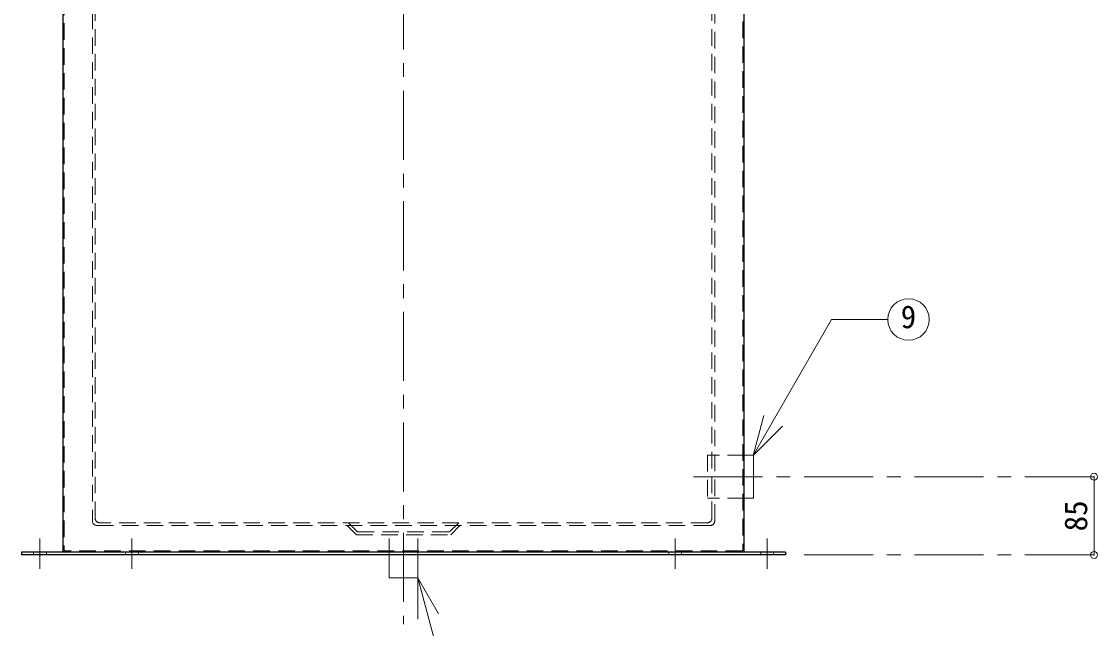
# Model space of a CAD drawing. Units: millimetres at full size, sheet at 1:15; details may follow other scales. Extents: x -3184 to 2891, y -2037 to 2178.
# Drawn here: x -2562 to -1393, y -1267 to -608 of the extents above; entities that cross this region are included whole.
import ezdxf
from ezdxf.enums import TextEntityAlignment as Align

# ---------------------------------------------------------------- set-up
doc = ezdxf.new("R2010")
doc.units = ezdxf.units.MM
doc.header["$LTSCALE"] = 15
doc.header["$PDMODE"] = 32
doc.header["$PDSIZE"] = 7.5
doc.linetypes.add('CHAIN1', pattern=[8, 5, -1, 1, -1])
doc.linetypes.add('DASHED1', pattern=[1.8, 1.2, -0.6])
doc.layers.add('0-0', color=7, linetype='Continuous', lineweight=18)
doc.styles.add('ＭＳ ゴシック', font='')
doc.styles.get('ＭＳ ゴシック').set_extended_font_data('MS Gothic')

msp = doc.modelspace()

# ---------------------------------------------------------------- linework, layer by layer
at = {"layer": '0-0', "color": 4, "linetype": 'CHAIN1', "lineweight": 9}
for p, q in [((-2146.7, -83.13), (-2146.7, -1262.13)), ((-1396.7, -1102.13), (-1841.7, -1102.13)), ((-2541.7, -1169.13), (-2541.7, -1202.13)), ((-2441.7, -1169.13), (-2441.7, -1202.13)), ((-1851.7, -1169.13), (-1851.7, -1202.13)), ((-1751.7, -1169.13), (-1751.7, -1202.13)), ((-1396.7, -1187.13), (-1711.7, -1187.13))]:
    msp.add_line(p, q, dxfattribs=at)
at = {"layer": '0-0', "color": 5, "lineweight": 25}
for p, q in [((-2516.7, -175.13), (-2516.7, -1182.63)), ((-1776.7, -1182.63), (-1776.7, -213.13)), ((-2561.7, -1184.13), (-2561.7, -1187.13)), ((-1731.7, -1184.13), (-2561.7, -1184.13)), ((-1731.7, -1187.13), (-2561.7, -1187.13)), ((-1731.7, -1184.13), (-1731.7, -1187.13))]:
    msp.add_line(p, q, dxfattribs=at)
at = {"layer": '0-0', "linetype": 'DASHED1'}
for p, q in [((-1811.7, -1147.13), (-1811.7, -173.63)), ((-1808.7, -1150.13), (-1808.7, -175.13)), ((-1778.2, -175.88), (-1778.2, -1181.88)), ((-2484.7, -436.11), (-2484.7, -1150.13)), ((-2481.7, -1147.13), (-2481.7, -434.81)), ((-2515.2, -447.83), (-2515.2, -1181.88)), ((-1813.7, -1155.13), (-2479.7, -1155.13)), ((-1816.7, -1152.13), (-2476.7, -1152.13)), ((-1778.95, -1182.63), (-2514.45, -1182.63)), ((-2496.7, -1182.63), (-2496.7, -1184.13)), ((-2448.7, -1184.13), (-2448.7, -1187.13)), ((-2434.7, -1184.13), (-2434.7, -1187.13)), ((-1858.7, -1184.13), (-1858.7, -1187.13)), ((-1844.7, -1184.13), (-1844.7, -1187.13)), ((-1796.7, -1182.63), (-1796.7, -1184.13))]:
    msp.add_line(p, q, dxfattribs=at)
at = {"layer": '0-0'}
for p, q in [((-1766.97, -1079.14), (-1681.7, -931.45)), ((-1620.73, -931.45), (-1681.7, -931.45)), ((-1766.97, -1079.14), (-1755.32, -1035.67)), ((-1766.97, -1079.14), (-1735.15, -1047.32)), ((-1776.7, -1078.63), (-1766.7, -1078.63)), ((-1766.7, -1078.63), (-1766.7, -1125.63)), ((-1776.7, -1125.63), (-1766.7, -1125.63)), ((-2162.2, -1187.13), (-2162.2, -1212.13)), ((-2131.2, -1187.13), (-2131.2, -1212.13)), ((-2162.2, -1212.13), (-2131.2, -1212.13)), ((-2131.31, -1211.95), (-2108.81, -1250.92)), ((-2131.31, -1211.95), (-2131.31, -1256.95))]:
    msp.add_line(p, q, dxfattribs=at)
at = {"layer": '0-0', "color": 4, "linetype": 'DASHED1', "lineweight": 9}
for p, q in [((-1816.7, -1078.63), (-1816.7, -1125.63)), ((-1776.7, -1078.63), (-1816.7, -1078.63)), ((-1776.7, -1125.63), (-1816.7, -1125.63)), ((-2206.7, -1152.13), (-2196.7, -1162.13)), ((-2086.7, -1152.13), (-2096.7, -1162.13)), ((-2085.46, -1155.13), (-2095.46, -1165.13)), ((-2196.7, -1162.13), (-2096.7, -1162.13)), ((-2162.2, -1187.13), (-2162.2, -1162.13)), ((-2131.2, -1187.13), (-2131.2, -1162.13)), ((-2548.7, -1184.13), (-2548.7, -1187.13)), ((-2534.7, -1184.13), (-2534.7, -1187.13)), ((-1758.7, -1184.13), (-1758.7, -1187.13)), ((-1744.7, -1184.13), (-1744.7, -1187.13))]:
    msp.add_line(p, q, dxfattribs=at)
at = {"layer": '0-0', "color": 4, "lineweight": 9}
msp.add_line((-1396.7, -1102.13), (-1396.7, -1187.13), dxfattribs=at)
at = {"layer": '0-0', "color": 4, "linetype": 'DASHED1', "lineweight": 9}
msp.add_lwpolyline([(-2207.94, -1155.13), (-2197.94, -1165.13), (-2095.46, -1165.13)], dxfattribs=at)
at = {"layer": '0-0'}
msp.add_lwpolyline([(-2131.31, -1211.95), (-2092.94, -1355.15), (-2017.49, -1355.15)], dxfattribs=at)
msp.add_circle((-1598.23, -931.45), 22.5, dxfattribs=at)
at = {"layer": '0-0', "linetype": 'DASHED1'}
for centre, radius, start, end in [((-2479.7, -1150.13), 5, 180, 270), ((-2476.7, -1147.13), 5, 180, 270), ((-1816.7, -1147.13), 5, 270, 0), ((-1813.7, -1150.13), 5, 270, 0), ((-2514.45, -1181.88), 0.75, 180, 270), ((-1778.95, -1181.88), 0.75, 270, 0)]:
    msp.add_arc(centre, radius, start, end, dxfattribs=at)
at = {"layer": '0-0', "color": 5, "lineweight": 25}
for centre, start, end in [((-2515.2, -1182.63), 180, 270), ((-1778.2, -1182.63), 270, 0)]:
    msp.add_arc(centre, 1.5, start, end, dxfattribs=at)
at = {"layer": '0-0', "color": 1}
for p in [(-1396.7, -1102.13), (-1396.7, -1187.13)]:
    msp.add_point(p, dxfattribs=at)

# ---------------------------------------------------------------- texts
at = {"layer": '0-0', "style": 'ＭＳ ゴシック'}
msp.add_text('9', height=24.74, dxfattribs=at).set_placement((-1606.67, -948.32), align=Align.BOTTOM_LEFT)
msp.add_text('85', height=24.74, rotation=90, dxfattribs=at).set_placement((-1396.7, -1161.51), align=Align.BOTTOM_LEFT)

doc.saveas('drawing.dxf')
